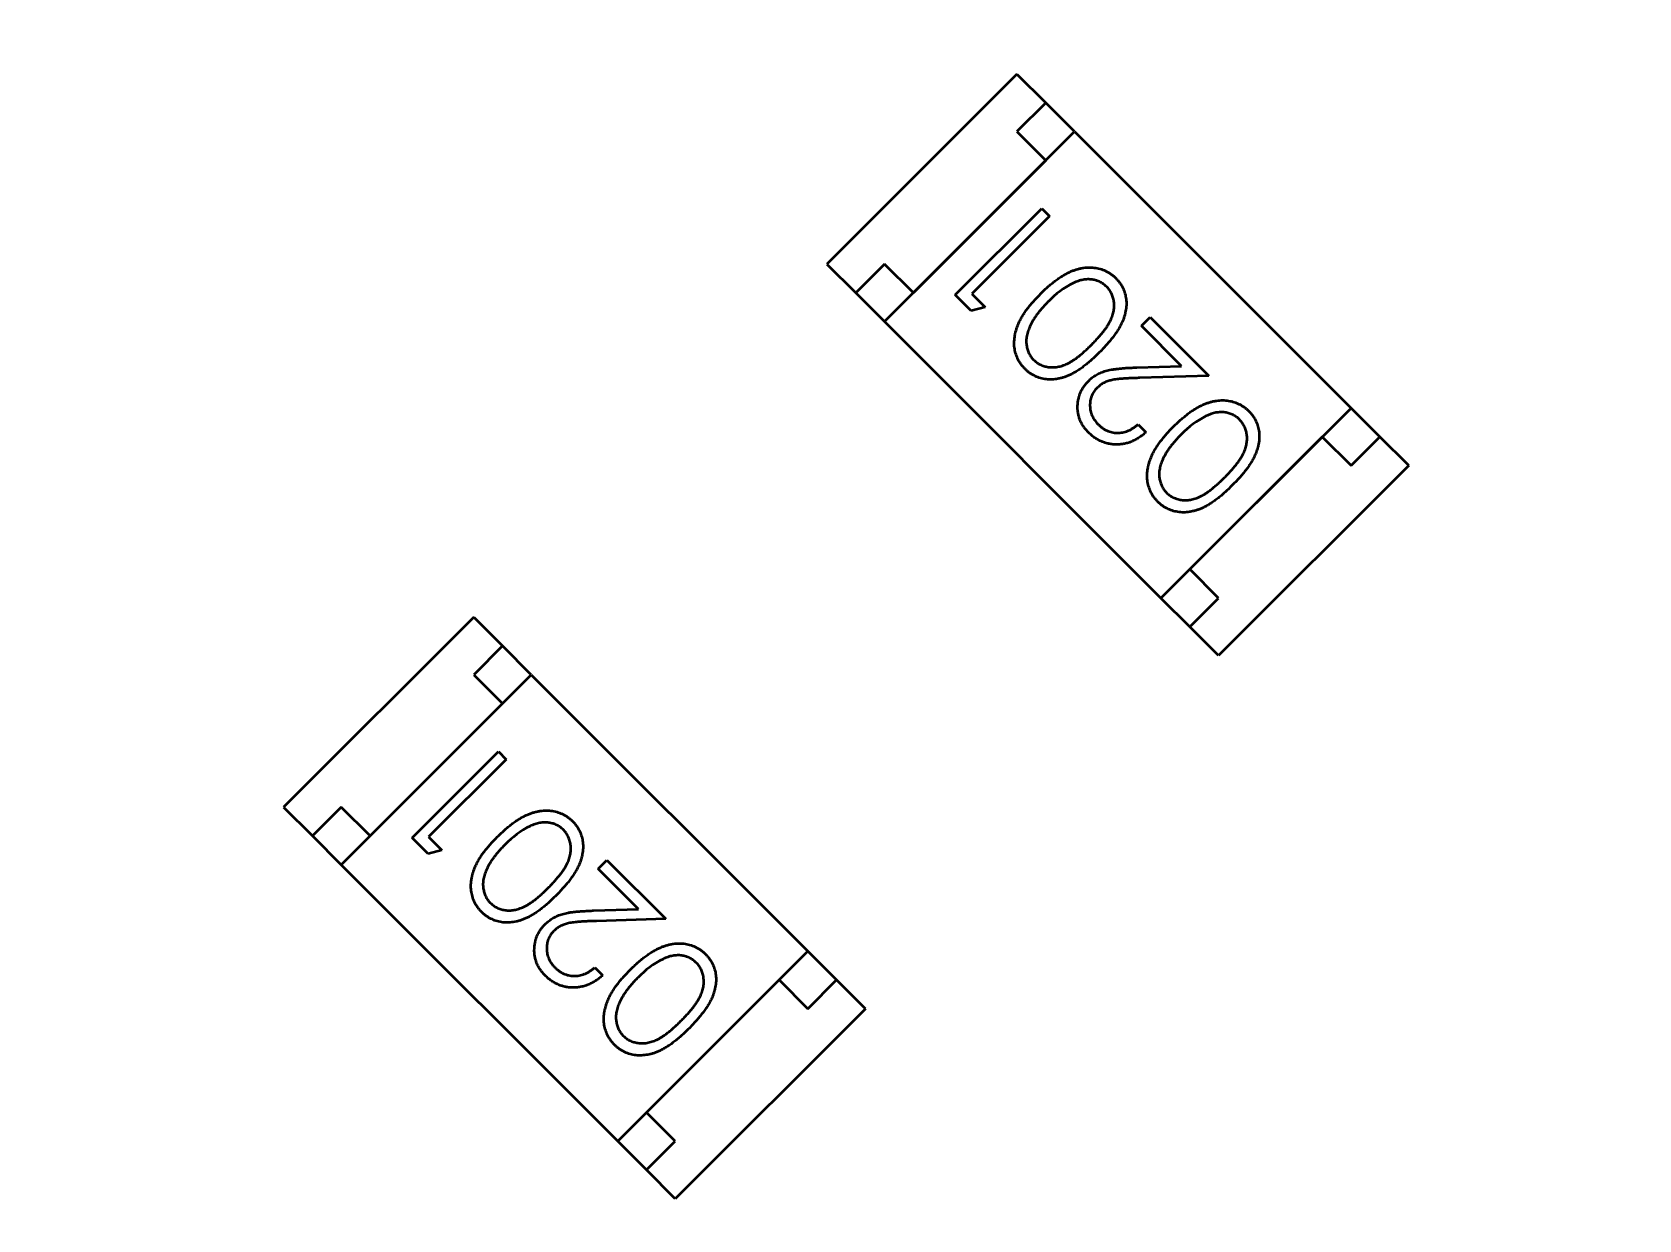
# Model space of a CAD drawing. Header units: millimetres. Extents: x 71 to 428, y 120 to 295.
# Drawn here: x 370.059 to 372.031, y 214.265 to 215.723 of the extents above; entities that cross this region are included whole.
import ezdxf

# ---------------------------------------------------------------- set-up
doc = ezdxf.new("R2010")
doc.units = ezdxf.units.MM
doc.header["$LTSCALE"] = 0.75
doc.layers.add('Visible', color=7, linetype='Continuous', lineweight=50)

msp = doc.modelspace()

# ---------------------------------------------------------------- linework, layer by layer
at = {"layer": 'Visible'}
for p, q in [((371.2676, 215.6717), (371.0343, 215.4384)), ((371.2676, 215.6717), (371.303, 215.6364)), ((371.303, 215.6364), (371.2676, 215.601)), ((371.3384, 215.601), (371.303, 215.6364)), ((371.105, 215.3677), (371.3384, 215.601)), ((371.2676, 215.601), (371.303, 215.5657)), ((371.3384, 215.601), (371.6778, 215.2616)), ((371.303, 215.5657), (371.1404, 215.403)), ((371.1919, 215.4006), (371.298, 215.5067)), ((371.3075, 215.4971), (371.2123, 215.4019)), ((371.298, 215.5067), (371.3075, 215.4971)), ((371.0343, 215.4384), (371.0697, 215.403)), ((371.105, 215.4384), (371.0697, 215.403)), ((371.1404, 215.403), (371.105, 215.4384)), ((371.0697, 215.403), (371.105, 215.3677)), ((371.2115, 215.381), (371.1919, 215.4006)), ((371.2123, 215.4019), (371.2286, 215.3856)), ((371.2286, 215.3856), (371.2115, 215.381)), ((371.4204, 215.3625), (371.4312, 215.3734)), ((371.4312, 215.3734), (371.5033, 215.3013)), ((371.105, 215.3677), (371.4444, 215.0283)), ((371.4697, 215.3132), (371.4204, 215.3625)), ((371.4149, 215.3114), (371.4697, 215.3132)), ((371.5033, 215.3013), (371.4183, 215.2986)), ((371.4444, 215.0283), (371.6778, 215.2616)), ((371.7131, 215.2263), (371.6778, 215.2616)), ((371.4163, 215.2415), (371.4258, 215.232)), ((371.6424, 215.2263), (371.4798, 215.0636)), ((371.6424, 215.2263), (371.6778, 215.1909)), ((371.6778, 215.1909), (371.7131, 215.2263)), ((371.7485, 215.1909), (371.7131, 215.2263)), ((371.7485, 215.1909), (371.5151, 214.9576)), ((371.5151, 215.0283), (371.4798, 215.0636)), ((371.4444, 215.0283), (371.4798, 214.9929)), ((371.4798, 214.9929), (371.5151, 215.0283)), ((370.6007, 215.0048), (370.3674, 214.7715)), ((370.6007, 215.0048), (370.6361, 214.9695)), ((371.5151, 214.9576), (371.4798, 214.9929)), ((370.6361, 214.9695), (370.6007, 214.9341)), ((370.6714, 214.9341), (370.6361, 214.9695)), ((370.4381, 214.7008), (370.6714, 214.9341)), ((370.6007, 214.9341), (370.6361, 214.8988)), ((370.6714, 214.9341), (371.0108, 214.5947)), ((370.6361, 214.8988), (370.4734, 214.7361)), ((370.525, 214.7337), (370.6311, 214.8397)), ((370.6406, 214.8302), (370.5454, 214.735)), ((370.6311, 214.8397), (370.6406, 214.8302)), ((370.3674, 214.7715), (370.4027, 214.7361)), ((370.4381, 214.7715), (370.4027, 214.7361)), ((370.4734, 214.7361), (370.4381, 214.7715)), ((370.4027, 214.7361), (370.4381, 214.7008)), ((370.5446, 214.714), (370.525, 214.7337)), ((370.5454, 214.735), (370.5617, 214.7187)), ((370.5617, 214.7187), (370.5446, 214.714)), ((370.7534, 214.6956), (370.7643, 214.7065)), ((370.7643, 214.7065), (370.8364, 214.6344)), ((370.4381, 214.7008), (370.7775, 214.3613)), ((370.8028, 214.6462), (370.7534, 214.6956)), ((370.7479, 214.6444), (370.8028, 214.6462)), ((370.8364, 214.6344), (370.7514, 214.6316)), ((370.7775, 214.3613), (371.0108, 214.5947)), ((371.0462, 214.5593), (371.0108, 214.5947)), ((370.7494, 214.5746), (370.7589, 214.565)), ((370.9755, 214.5593), (370.8128, 214.3967)), ((370.9755, 214.5593), (371.0108, 214.524)), ((371.0108, 214.524), (371.0462, 214.5593)), ((371.0815, 214.524), (371.0462, 214.5593)), ((371.0815, 214.524), (370.8482, 214.2906)), ((370.8482, 214.3613), (370.8128, 214.3967)), ((370.7775, 214.3613), (370.8128, 214.326)), ((370.8128, 214.326), (370.8482, 214.3613)), ((370.8482, 214.2906), (370.8128, 214.326))]:
    msp.add_line(p, q, dxfattribs=at)
at = {"layer": 'Visible', "extrusion": (0, 0, -1)}
msp.add_circle((-354.8964, 204.496), 47.93, dxfattribs=at)
at = {"layer": 'Visible'}
for centre in [(371.3867, 215.3156), (371.5499, 215.1524), (370.7198, 214.6487), (370.883, 214.4855)]:
    msp.add_arc(centre, 0.1113, 116.6443, 136.3671, dxfattribs=at)
for points, knots in [([(371.2967, 215.402), (371.2983, 215.4036), (371.3015, 215.4067), (371.3063, 215.4111), (371.3111, 215.4151), (371.3157, 215.4187), (371.3202, 215.4219), (371.3247, 215.4247), (371.329, 215.4271), (371.3332, 215.4291), (371.3373, 215.4307), (371.3414, 215.432), (371.3454, 215.4331), (371.3493, 215.4338), (371.3532, 215.4343), (371.3569, 215.4344), (371.3607, 215.4342), (371.3643, 215.4338), (371.3678, 215.4331), (371.3713, 215.4321), (371.3745, 215.4309), (371.3777, 215.4294), (371.3807, 215.4277), (371.3836, 215.4257), (371.3864, 215.4236), (371.3881, 215.4219), (371.389, 215.4211)], [0, 0, 0, 0, 0.065063, 0.126773, 0.185516, 0.240765, 0.29298, 0.34225, 0.388919, 0.432776, 0.474628, 0.514775, 0.553606, 0.591426, 0.628028, 0.663804, 0.698984, 0.733591, 0.767628, 0.801208, 0.834264, 0.866981, 0.89972, 0.932702, 0.966176, 1, 1, 1, 1]), ([(371.3778, 215.4105), (371.3766, 215.4117), (371.3741, 215.4139), (371.3698, 215.4164), (371.365, 215.4183), (371.3608, 215.4193), (371.3572, 215.4197), (371.3544, 215.4197), (371.3516, 215.4195), (371.3487, 215.4191), (371.3458, 215.4185), (371.3428, 215.4176), (371.3398, 215.4165), (371.3378, 215.4155), (371.3368, 215.4151)], [0, 0, 0, 0, 0.112813, 0.225394, 0.339595, 0.459675, 0.521735, 0.583926, 0.648174, 0.713881, 0.781004, 0.851451, 0.924051, 1, 1, 1, 1]), ([(371.389, 215.4211), (371.3898, 215.4202), (371.3914, 215.4186), (371.3936, 215.4158), (371.3955, 215.413), (371.3972, 215.41), (371.3986, 215.407), (371.3998, 215.4038), (371.4007, 215.4004), (371.4014, 215.397), (371.4018, 215.3935), (371.402, 215.3899), (371.4018, 215.3862), (371.4013, 215.3825), (371.4006, 215.3787), (371.3996, 215.3748), (371.3983, 215.3708), (371.3966, 215.3668), (371.3946, 215.3627), (371.3923, 215.3584), (371.3894, 215.354), (371.3861, 215.3495), (371.3824, 215.3448), (371.3782, 215.3399), (371.3737, 215.3349), (371.3704, 215.3316), (371.3687, 215.3299)], [0, 0, 0, 0, 0.033787, 0.066622, 0.099285, 0.131361, 0.163585, 0.196104, 0.228902, 0.262158, 0.295991, 0.330218, 0.36506, 0.400951, 0.43762, 0.475708, 0.515381, 0.556414, 0.599765, 0.646424, 0.696431, 0.749782, 0.806573, 0.867436, 0.931887, 1, 1, 1, 1]), ([(371.2775, 215.3096), (371.2767, 215.3104), (371.275, 215.3122), (371.2728, 215.3149), (371.2709, 215.3178), (371.2692, 215.3208), (371.2677, 215.324), (371.2665, 215.3272), (371.2655, 215.3306), (371.2648, 215.3341), (371.2643, 215.3377), (371.2642, 215.3415), (371.2644, 215.3452), (371.2648, 215.3491), (371.2655, 215.353), (371.2665, 215.357), (371.2679, 215.3611), (371.2695, 215.3653), (371.2715, 215.3695), (371.2739, 215.3739), (371.2767, 215.3783), (371.2799, 215.3829), (371.2835, 215.3875), (371.2875, 215.3923), (371.2919, 215.3971), (371.2951, 215.4003), (371.2967, 215.402)], [0, 0, 0, 0, 0.033788, 0.067194, 0.099862, 0.132567, 0.165151, 0.197913, 0.231319, 0.265083, 0.299255, 0.334399, 0.369943, 0.406284, 0.444064, 0.482998, 0.523354, 0.565537, 0.609613, 0.656391, 0.705885, 0.758325, 0.813832, 0.872795, 0.934722, 1, 1, 1, 1]), ([(371.3061, 215.3924), (371.3049, 215.3911), (371.3024, 215.3886), (371.2989, 215.3848), (371.2958, 215.381), (371.2928, 215.3774), (371.2902, 215.3737), (371.2878, 215.3702), (371.2858, 215.3667), (371.2841, 215.3633), (371.2826, 215.3599), (371.2814, 215.3567), (371.2804, 215.3535), (371.2796, 215.3504), (371.2792, 215.3473), (371.279, 215.3444), (371.279, 215.3415), (371.2794, 215.3379), (371.2804, 215.3336), (371.2822, 215.3288), (371.2847, 215.3244), (371.2869, 215.322), (371.288, 215.3208)], [0, 0, 0, 0, 0.065681, 0.128486, 0.188175, 0.245106, 0.299448, 0.350823, 0.399942, 0.446672, 0.491255, 0.533376, 0.573853, 0.612526, 0.649597, 0.685532, 0.720106, 0.753838, 0.818925, 0.880493, 0.940311, 1, 1, 1, 1]), ([(371.3592, 215.3394), (371.3606, 215.3408), (371.3633, 215.3436), (371.3671, 215.3478), (371.3706, 215.3517), (371.3738, 215.3555), (371.3765, 215.3592), (371.3789, 215.3627), (371.3809, 215.366), (371.3825, 215.3692), (371.3838, 215.3722), (371.3849, 215.3752), (371.3858, 215.3782), (371.3864, 215.3811), (371.3868, 215.384), (371.387, 215.3869), (371.3869, 215.3897), (371.3865, 215.3933), (371.3855, 215.3977), (371.3836, 215.4025), (371.3811, 215.4069), (371.3789, 215.4093), (371.3778, 215.4105)], [0, 0, 0, 0, 0.072951, 0.141584, 0.205926, 0.265301, 0.320597, 0.371817, 0.41879, 0.461699, 0.502134, 0.540804, 0.578181, 0.614297, 0.649678, 0.684299, 0.718359, 0.752081, 0.817652, 0.879722, 0.939966, 1, 1, 1, 1]), ([(371.288, 215.3208), (371.2893, 215.3197), (371.2917, 215.3174), (371.2961, 215.3149), (371.3009, 215.313), (371.3052, 215.3121), (371.3088, 215.3116), (371.3117, 215.3116), (371.3145, 215.3117), (371.3174, 215.3122), (371.3203, 215.3128), (371.3233, 215.3136), (371.3263, 215.3147), (371.3294, 215.316), (371.3325, 215.3177), (371.3358, 215.3197), (371.3394, 215.322), (371.343, 215.3248), (371.3468, 215.3279), (371.3508, 215.3314), (371.355, 215.3352), (371.3578, 215.338), (371.3592, 215.3394)], [0, 0, 0, 0, 0.060387, 0.120883, 0.182755, 0.247811, 0.281299, 0.315088, 0.349702, 0.384857, 0.420966, 0.458511, 0.497175, 0.537602, 0.580503, 0.627468, 0.678388, 0.733983, 0.793747, 0.857714, 0.926698, 1, 1, 1, 1]), ([(371.3687, 215.3299), (371.367, 215.3282), (371.3637, 215.3249), (371.3587, 215.3204), (371.3538, 215.3162), (371.3491, 215.3125), (371.3446, 215.3091), (371.3402, 215.3063), (371.336, 215.3039), (371.3319, 215.3019), (371.3279, 215.3003), (371.324, 215.2989), (371.3201, 215.298), (371.3163, 215.2972), (371.3126, 215.2968), (371.3089, 215.2966), (371.3053, 215.2967), (371.3017, 215.2971), (371.2983, 215.2979), (371.2949, 215.2988), (371.2917, 215.3), (371.2886, 215.3014), (371.2856, 215.3031), (371.2827, 215.305), (371.28, 215.3071), (371.2783, 215.3088), (371.2775, 215.3096)], [0, 0, 0, 0, 0.068595, 0.133246, 0.194313, 0.251279, 0.304513, 0.354235, 0.400481, 0.443411, 0.484015, 0.523252, 0.561042, 0.5979, 0.633518, 0.668314, 0.702496, 0.736685, 0.770293, 0.803437, 0.835913, 0.86846, 0.900847, 0.933467, 0.966258, 1, 1, 1, 1]), ([(371.3559, 215.2312), (371.3547, 215.2324), (371.3525, 215.2347), (371.3496, 215.2385), (371.3472, 215.2424), (371.3452, 215.2464), (371.3437, 215.2506), (371.3427, 215.2549), (371.3421, 215.2593), (371.342, 215.2638), (371.3423, 215.2682), (371.3431, 215.2725), (371.3441, 215.2767), (371.3456, 215.2807), (371.3475, 215.2845), (371.3497, 215.2881), (371.3523, 215.2916), (371.3543, 215.2937), (371.3554, 215.2948)], [0, 0, 0, 0, 0.069475, 0.136517, 0.200789, 0.26383, 0.325735, 0.387291, 0.449509, 0.512968, 0.576275, 0.63758, 0.697903, 0.757172, 0.816599, 0.876653, 0.93729, 1, 1, 1, 1]), ([(371.3554, 215.2948), (371.3569, 215.2962), (371.3599, 215.299), (371.3651, 215.3025), (371.3706, 215.3053), (371.3756, 215.307), (371.38, 215.308), (371.3837, 215.3088), (371.3878, 215.3094), (371.3924, 215.31), (371.3974, 215.3105), (371.4028, 215.3109), (371.4087, 215.3112), (371.4128, 215.3113), (371.4149, 215.3114)], [0, 0, 0, 0, 0.098702, 0.195672, 0.292422, 0.391343, 0.444462, 0.504229, 0.570352, 0.642546, 0.722288, 0.807921, 0.90047, 1, 1, 1, 1]), ([(371.4183, 215.2986), (371.4162, 215.2985), (371.4123, 215.2984), (371.4067, 215.2982), (371.4015, 215.2979), (371.3968, 215.2976), (371.3926, 215.2972), (371.3889, 215.2968), (371.3856, 215.2962), (371.382, 215.2954), (371.3779, 215.2942), (371.3734, 215.2921), (371.3693, 215.2894), (371.3669, 215.2872), (371.3657, 215.2861)], [0, 0, 0, 0, 0.110803, 0.212829, 0.306101, 0.390647, 0.466924, 0.534481, 0.593587, 0.644557, 0.7362, 0.825024, 0.911986, 1, 1, 1, 1]), ([(371.3657, 215.2861), (371.365, 215.2854), (371.3636, 215.2839), (371.3619, 215.2815), (371.3604, 215.279), (371.3591, 215.2763), (371.3582, 215.2735), (371.3576, 215.2705), (371.3573, 215.2675), (371.3572, 215.2643), (371.3574, 215.2611), (371.3579, 215.258), (371.3587, 215.255), (371.3599, 215.2521), (371.3613, 215.2493), (371.363, 215.2466), (371.3649, 215.244), (371.3665, 215.2424), (371.3672, 215.2416)], [0, 0, 0, 0, 0.061965, 0.122122, 0.180988, 0.239933, 0.299906, 0.359989, 0.421776, 0.486576, 0.551535, 0.615018, 0.677259, 0.73973, 0.80305, 0.866495, 0.931973, 1, 1, 1, 1]), ([(371.4598, 215.2388), (371.4615, 215.2404), (371.4647, 215.2435), (371.4695, 215.248), (371.4743, 215.2519), (371.4789, 215.2556), (371.4834, 215.2587), (371.4878, 215.2615), (371.4921, 215.2639), (371.4964, 215.2659), (371.5005, 215.2675), (371.5046, 215.2688), (371.5085, 215.2699), (371.5125, 215.2706), (371.5163, 215.2711), (371.5201, 215.2712), (371.5238, 215.2711), (371.5275, 215.2706), (371.531, 215.2699), (371.5344, 215.2689), (371.5377, 215.2677), (371.5409, 215.2662), (371.5439, 215.2645), (371.5468, 215.2626), (371.5496, 215.2604), (371.5513, 215.2587), (371.5522, 215.2579)], [0, 0, 0, 0, 0.065063, 0.126773, 0.185516, 0.240765, 0.29298, 0.34225, 0.388919, 0.432776, 0.474628, 0.514775, 0.553606, 0.591426, 0.628028, 0.663804, 0.698984, 0.733591, 0.767628, 0.801208, 0.834264, 0.866981, 0.89972, 0.932702, 0.966176, 1, 1, 1, 1]), ([(371.541, 215.2474), (371.5397, 215.2485), (371.5373, 215.2507), (371.5329, 215.2532), (371.5282, 215.2551), (371.5239, 215.2561), (371.5204, 215.2565), (371.5176, 215.2566), (371.5148, 215.2563), (371.5119, 215.256), (371.509, 215.2553), (371.506, 215.2544), (371.503, 215.2533), (371.501, 215.2524), (371.5, 215.2519)], [0, 0, 0, 0, 0.112813, 0.225394, 0.339595, 0.459675, 0.521735, 0.583926, 0.648174, 0.713881, 0.781004, 0.851451, 0.924051, 1, 1, 1, 1]), ([(371.5522, 215.2579), (371.553, 215.2571), (371.5546, 215.2554), (371.5568, 215.2527), (371.5587, 215.2498), (371.5603, 215.2469), (371.5618, 215.2438), (371.563, 215.2406), (371.5639, 215.2373), (371.5646, 215.2338), (371.565, 215.2303), (371.5652, 215.2267), (371.565, 215.223), (371.5645, 215.2193), (371.5638, 215.2155), (371.5628, 215.2116), (371.5615, 215.2077), (371.5598, 215.2036), (371.5578, 215.1995), (371.5554, 215.1952), (371.5525, 215.1908), (371.5493, 215.1863), (371.5456, 215.1816), (371.5414, 215.1767), (371.5369, 215.1717), (371.5336, 215.1684), (371.5319, 215.1667)], [0, 0, 0, 0, 0.033787, 0.066622, 0.099285, 0.131361, 0.163585, 0.196104, 0.228902, 0.262158, 0.295991, 0.330218, 0.36506, 0.400951, 0.43762, 0.475708, 0.515381, 0.556414, 0.599765, 0.646424, 0.696431, 0.749782, 0.806573, 0.867436, 0.931887, 1, 1, 1, 1]), ([(371.3672, 215.2416), (371.3681, 215.2408), (371.3698, 215.2392), (371.3724, 215.2371), (371.3752, 215.2353), (371.3781, 215.2339), (371.3811, 215.2327), (371.3842, 215.2318), (371.3873, 215.2313), (371.3906, 215.2311), (371.3939, 215.2311), (371.3971, 215.2316), (371.4004, 215.2324), (371.4036, 215.2335), (371.4069, 215.235), (371.41, 215.2368), (371.4132, 215.239), (371.4153, 215.2406), (371.4163, 215.2415)], [0, 0, 0, 0, 0.064439, 0.126547, 0.186887, 0.245878, 0.304041, 0.362191, 0.420976, 0.48066, 0.5406, 0.600689, 0.661936, 0.724443, 0.789038, 0.856314, 0.926352, 1, 1, 1, 1]), ([(371.4407, 215.1464), (371.4398, 215.1473), (371.4382, 215.149), (371.436, 215.1517), (371.434, 215.1546), (371.4323, 215.1576), (371.4309, 215.1608), (371.4297, 215.1641), (371.4287, 215.1674), (371.428, 215.171), (371.4275, 215.1746), (371.4274, 215.1783), (371.4275, 215.1821), (371.428, 215.1859), (371.4287, 215.1898), (371.4297, 215.1938), (371.4311, 215.1979), (371.4327, 215.2021), (371.4347, 215.2063), (371.437, 215.2107), (371.4399, 215.2151), (371.443, 215.2197), (371.4467, 215.2243), (371.4507, 215.2291), (371.4551, 215.234), (371.4582, 215.2372), (371.4598, 215.2388)], [0, 0, 0, 0, 0.033788, 0.067194, 0.099862, 0.132567, 0.165151, 0.197913, 0.231319, 0.265083, 0.299255, 0.334399, 0.369943, 0.406284, 0.444064, 0.482998, 0.523354, 0.565537, 0.609613, 0.656391, 0.705885, 0.758325, 0.813832, 0.872795, 0.934722, 1, 1, 1, 1]), ([(371.5224, 215.1762), (371.5238, 215.1776), (371.5265, 215.1804), (371.5303, 215.1846), (371.5338, 215.1886), (371.5369, 215.1923), (371.5396, 215.196), (371.542, 215.1995), (371.5441, 215.2028), (371.5457, 215.206), (371.547, 215.2091), (371.5481, 215.2121), (371.549, 215.215), (371.5496, 215.2179), (371.55, 215.2208), (371.5502, 215.2237), (371.5501, 215.2265), (371.5497, 215.2301), (371.5487, 215.2345), (371.5468, 215.2393), (371.5443, 215.2437), (371.5421, 215.2461), (371.541, 215.2474)], [0, 0, 0, 0, 0.072951, 0.141584, 0.205926, 0.265301, 0.320597, 0.371817, 0.41879, 0.461699, 0.502134, 0.540804, 0.578181, 0.614297, 0.649678, 0.684299, 0.718359, 0.752081, 0.817652, 0.879722, 0.939966, 1, 1, 1, 1]), ([(371.4258, 215.232), (371.4245, 215.2308), (371.4219, 215.2284), (371.4177, 215.2254), (371.4134, 215.2227), (371.409, 215.2206), (371.4045, 215.2189), (371.3998, 215.2177), (371.395, 215.217), (371.3901, 215.2168), (371.3853, 215.2169), (371.3806, 215.2176), (371.376, 215.2187), (371.3716, 215.2203), (371.3674, 215.2224), (371.3633, 215.2248), (371.3595, 215.2278), (371.3571, 215.23), (371.3559, 215.2312)], [0, 0, 0, 0, 0.068791, 0.135103, 0.198979, 0.261904, 0.323495, 0.385195, 0.446969, 0.509765, 0.572251, 0.633405, 0.693251, 0.752583, 0.812579, 0.873275, 0.93555, 1, 1, 1, 1]), ([(371.4693, 215.2293), (371.4681, 215.228), (371.4656, 215.2254), (371.4621, 215.2217), (371.4589, 215.2179), (371.456, 215.2142), (371.4534, 215.2106), (371.451, 215.207), (371.449, 215.2035), (371.4472, 215.2001), (371.4458, 215.1968), (371.4445, 215.1935), (371.4435, 215.1903), (371.4428, 215.1872), (371.4423, 215.1842), (371.4422, 215.1812), (371.4422, 215.1783), (371.4426, 215.1747), (371.4436, 215.1704), (371.4454, 215.1656), (371.4479, 215.1613), (371.4501, 215.1588), (371.4512, 215.1576)], [0, 0, 0, 0, 0.065681, 0.128486, 0.188175, 0.245106, 0.299448, 0.350823, 0.399942, 0.446672, 0.491255, 0.533376, 0.573853, 0.612526, 0.649597, 0.685532, 0.720106, 0.753838, 0.818925, 0.880493, 0.940311, 1, 1, 1, 1]), ([(371.4512, 215.1576), (371.4525, 215.1565), (371.4549, 215.1543), (371.4593, 215.1517), (371.4641, 215.1499), (371.4684, 215.1489), (371.472, 215.1484), (371.4748, 215.1484), (371.4777, 215.1486), (371.4806, 215.149), (371.4835, 215.1496), (371.4864, 215.1504), (371.4895, 215.1515), (371.4925, 215.1529), (371.4957, 215.1545), (371.499, 215.1565), (371.5025, 215.1589), (371.5062, 215.1616), (371.51, 215.1647), (371.514, 215.1682), (371.5182, 215.172), (371.5209, 215.1748), (371.5224, 215.1762)], [0, 0, 0, 0, 0.060387, 0.120883, 0.182755, 0.247811, 0.281299, 0.315088, 0.349702, 0.384857, 0.420966, 0.458511, 0.497175, 0.537602, 0.580503, 0.627468, 0.678388, 0.733983, 0.793747, 0.857714, 0.926698, 1, 1, 1, 1]), ([(371.5319, 215.1667), (371.5302, 215.1651), (371.5269, 215.1618), (371.5219, 215.1572), (371.517, 215.153), (371.5123, 215.1493), (371.5078, 215.146), (371.5034, 215.1431), (371.4991, 215.1407), (371.495, 215.1387), (371.4911, 215.1371), (371.4871, 215.1358), (371.4833, 215.1348), (371.4795, 215.134), (371.4758, 215.1336), (371.4721, 215.1334), (371.4685, 215.1336), (371.4649, 215.134), (371.4614, 215.1347), (371.4581, 215.1356), (371.4549, 215.1368), (371.4518, 215.1382), (371.4488, 215.1399), (371.4459, 215.1418), (371.4432, 215.144), (371.4415, 215.1456), (371.4407, 215.1464)], [0, 0, 0, 0, 0.068595, 0.133246, 0.194313, 0.251279, 0.304513, 0.354235, 0.400481, 0.443411, 0.484015, 0.523252, 0.561042, 0.5979, 0.633518, 0.668314, 0.702496, 0.736685, 0.770293, 0.803437, 0.835913, 0.86846, 0.900847, 0.933467, 0.966258, 1, 1, 1, 1]), ([(370.6297, 214.7351), (370.6314, 214.7367), (370.6346, 214.7398), (370.6394, 214.7442), (370.6442, 214.7482), (370.6488, 214.7518), (370.6533, 214.755), (370.6577, 214.7577), (370.662, 214.7602), (370.6663, 214.7621), (370.6704, 214.7637), (370.6744, 214.7651), (370.6784, 214.7661), (370.6824, 214.7669), (370.6862, 214.7673), (370.69, 214.7674), (370.6937, 214.7673), (370.6974, 214.7669), (370.7009, 214.7661), (370.7043, 214.7652), (370.7076, 214.7639), (370.7108, 214.7625), (370.7138, 214.7608), (370.7167, 214.7588), (370.7195, 214.7566), (370.7212, 214.755), (370.7221, 214.7542)], [0, 0, 0, 0, 0.065063, 0.126773, 0.185516, 0.240765, 0.29298, 0.34225, 0.388919, 0.432776, 0.474628, 0.514775, 0.553606, 0.591426, 0.628028, 0.663804, 0.698984, 0.733591, 0.767628, 0.801208, 0.834264, 0.866981, 0.89972, 0.932702, 0.966176, 1, 1, 1, 1]), ([(370.7109, 214.7436), (370.7096, 214.7447), (370.7072, 214.747), (370.7028, 214.7495), (370.6981, 214.7514), (370.6938, 214.7523), (370.6903, 214.7527), (370.6875, 214.7528), (370.6847, 214.7526), (370.6818, 214.7522), (370.6789, 214.7516), (370.6759, 214.7507), (370.6729, 214.7495), (370.6709, 214.7486), (370.6699, 214.7481)], [0, 0, 0, 0, 0.112813, 0.225394, 0.339595, 0.459675, 0.521735, 0.583926, 0.648174, 0.713881, 0.781004, 0.851451, 0.924051, 1, 1, 1, 1]), ([(370.6922, 214.6725), (370.6937, 214.6739), (370.6964, 214.6766), (370.7002, 214.6808), (370.7037, 214.6848), (370.7068, 214.6886), (370.7095, 214.6922), (370.7119, 214.6957), (370.7139, 214.699), (370.7156, 214.7022), (370.7169, 214.7053), (370.718, 214.7083), (370.7189, 214.7113), (370.7195, 214.7142), (370.7199, 214.7171), (370.7201, 214.7199), (370.72, 214.7228), (370.7196, 214.7264), (370.7186, 214.7307), (370.7167, 214.7356), (370.7142, 214.7399), (370.712, 214.7424), (370.7109, 214.7436)], [0, 0, 0, 0, 0.072951, 0.141584, 0.205926, 0.265301, 0.320597, 0.371817, 0.41879, 0.461699, 0.502134, 0.540804, 0.578181, 0.614297, 0.649678, 0.684299, 0.718359, 0.752081, 0.817652, 0.879722, 0.939966, 1, 1, 1, 1]), ([(370.7221, 214.7542), (370.7229, 214.7533), (370.7245, 214.7516), (370.7267, 214.7489), (370.7286, 214.7461), (370.7302, 214.7431), (370.7317, 214.74), (370.7328, 214.7368), (370.7338, 214.7335), (370.7345, 214.7301), (370.7349, 214.7266), (370.7351, 214.723), (370.7349, 214.7193), (370.7344, 214.7155), (370.7337, 214.7117), (370.7327, 214.7079), (370.7313, 214.7039), (370.7297, 214.6999), (370.7277, 214.6958), (370.7253, 214.6915), (370.7224, 214.6871), (370.7191, 214.6825), (370.7155, 214.6778), (370.7113, 214.673), (370.7067, 214.668), (370.7035, 214.6647), (370.7018, 214.663)], [0, 0, 0, 0, 0.033787, 0.066622, 0.099285, 0.131361, 0.163585, 0.196104, 0.228902, 0.262158, 0.295991, 0.330218, 0.36506, 0.400951, 0.43762, 0.475708, 0.515381, 0.556414, 0.599765, 0.646424, 0.696431, 0.749782, 0.806573, 0.867436, 0.931887, 1, 1, 1, 1]), ([(370.6106, 214.6427), (370.6097, 214.6435), (370.6081, 214.6452), (370.6059, 214.648), (370.6039, 214.6509), (370.6022, 214.6539), (370.6007, 214.657), (370.5995, 214.6603), (370.5986, 214.6637), (370.5979, 214.6672), (370.5974, 214.6708), (370.5973, 214.6745), (370.5974, 214.6783), (370.5978, 214.6822), (370.5986, 214.6861), (370.5996, 214.6901), (370.601, 214.6941), (370.6026, 214.6983), (370.6046, 214.7026), (370.6069, 214.7069), (370.6097, 214.7114), (370.6129, 214.7159), (370.6165, 214.7206), (370.6206, 214.7254), (370.625, 214.7302), (370.6281, 214.7334), (370.6297, 214.7351)], [0, 0, 0, 0, 0.033788, 0.067194, 0.099862, 0.132567, 0.165151, 0.197913, 0.231319, 0.265083, 0.299255, 0.334399, 0.369943, 0.406284, 0.444064, 0.482998, 0.523354, 0.565537, 0.609613, 0.656391, 0.705885, 0.758325, 0.813832, 0.872795, 0.934722, 1, 1, 1, 1]), ([(370.6392, 214.7255), (370.638, 214.7242), (370.6355, 214.7217), (370.632, 214.7179), (370.6288, 214.7141), (370.6259, 214.7105), (370.6233, 214.7068), (370.6209, 214.7033), (370.6189, 214.6998), (370.6171, 214.6964), (370.6156, 214.693), (370.6144, 214.6897), (370.6134, 214.6865), (370.6127, 214.6834), (370.6122, 214.6804), (370.612, 214.6775), (370.6121, 214.6746), (370.6125, 214.6709), (370.6135, 214.6666), (370.6153, 214.6618), (370.6178, 214.6575), (370.62, 214.6551), (370.6211, 214.6539)], [0, 0, 0, 0, 0.065681, 0.128486, 0.188175, 0.245106, 0.299448, 0.350823, 0.399942, 0.446672, 0.491255, 0.533376, 0.573853, 0.612526, 0.649597, 0.685532, 0.720106, 0.753838, 0.818925, 0.880493, 0.940311, 1, 1, 1, 1]), ([(370.7018, 214.663), (370.7001, 214.6613), (370.6968, 214.658), (370.6917, 214.6534), (370.6869, 214.6493), (370.6822, 214.6455), (370.6777, 214.6422), (370.6732, 214.6394), (370.669, 214.637), (370.6649, 214.635), (370.6609, 214.6334), (370.657, 214.632), (370.6532, 214.631), (370.6494, 214.6303), (370.6456, 214.6298), (370.642, 214.6296), (370.6384, 214.6298), (370.6348, 214.6302), (370.6313, 214.6309), (370.628, 214.6319), (370.6247, 214.633), (370.6217, 214.6345), (370.6187, 214.6361), (370.6158, 214.6381), (370.6131, 214.6402), (370.6114, 214.6418), (370.6106, 214.6427)], [0, 0, 0, 0, 0.068595, 0.133246, 0.194313, 0.251279, 0.304513, 0.354235, 0.400481, 0.443411, 0.484015, 0.523252, 0.561042, 0.5979, 0.633518, 0.668314, 0.702496, 0.736685, 0.770293, 0.803437, 0.835913, 0.86846, 0.900847, 0.933467, 0.966258, 1, 1, 1, 1]), ([(370.6211, 214.6539), (370.6223, 214.6527), (370.6248, 214.6505), (370.6292, 214.6479), (370.634, 214.6461), (370.6383, 214.6451), (370.6419, 214.6447), (370.6447, 214.6446), (370.6476, 214.6448), (370.6504, 214.6452), (370.6534, 214.6458), (370.6563, 214.6467), (370.6593, 214.6478), (370.6624, 214.6491), (370.6656, 214.6507), (370.6689, 214.6528), (370.6724, 214.6551), (370.6761, 214.6579), (370.6799, 214.661), (370.6839, 214.6645), (370.688, 214.6683), (370.6908, 214.671), (370.6922, 214.6725)], [0, 0, 0, 0, 0.060387, 0.120883, 0.182755, 0.247811, 0.281299, 0.315088, 0.349702, 0.384857, 0.420966, 0.458511, 0.497175, 0.537602, 0.580503, 0.627468, 0.678388, 0.733983, 0.793747, 0.857714, 0.926698, 1, 1, 1, 1]), ([(370.6884, 214.6278), (370.69, 214.6293), (370.693, 214.6321), (370.6982, 214.6355), (370.7037, 214.6383), (370.7087, 214.6401), (370.713, 214.6411), (370.7167, 214.6419), (370.7209, 214.6425), (370.7255, 214.6431), (370.7305, 214.6435), (370.7359, 214.6439), (370.7418, 214.6442), (370.7458, 214.6444), (370.7479, 214.6444)], [0, 0, 0, 0, 0.098702, 0.195672, 0.292422, 0.391343, 0.444462, 0.504229, 0.570352, 0.642546, 0.722288, 0.807921, 0.90047, 1, 1, 1, 1]), ([(370.6889, 214.5643), (370.6878, 214.5655), (370.6856, 214.5678), (370.6827, 214.5716), (370.6802, 214.5755), (370.6782, 214.5795), (370.6768, 214.5837), (370.6758, 214.588), (370.6751, 214.5924), (370.6751, 214.5968), (370.6754, 214.6013), (370.6761, 214.6056), (370.6772, 214.6098), (370.6786, 214.6138), (370.6805, 214.6175), (370.6828, 214.6212), (370.6854, 214.6246), (370.6874, 214.6268), (370.6884, 214.6278)], [0, 0, 0, 0, 0.069475, 0.136517, 0.200789, 0.26383, 0.325735, 0.387291, 0.449509, 0.512968, 0.576275, 0.63758, 0.697903, 0.757172, 0.816599, 0.876653, 0.93729, 1, 1, 1, 1]), ([(370.7514, 214.6316), (370.7493, 214.6316), (370.7454, 214.6315), (370.7397, 214.6313), (370.7346, 214.631), (370.7299, 214.6307), (370.7257, 214.6302), (370.722, 214.6298), (370.7187, 214.6293), (370.7151, 214.6285), (370.711, 214.6272), (370.7065, 214.6251), (370.7024, 214.6225), (370.7, 214.6203), (370.6988, 214.6192)], [0, 0, 0, 0, 0.110803, 0.212829, 0.306101, 0.390647, 0.466924, 0.534481, 0.593587, 0.644557, 0.7362, 0.825024, 0.911986, 1, 1, 1, 1]), ([(370.6988, 214.6192), (370.6981, 214.6184), (370.6967, 214.617), (370.6949, 214.6145), (370.6934, 214.612), (370.6922, 214.6093), (370.6913, 214.6065), (370.6907, 214.6036), (370.6903, 214.6005), (370.6903, 214.5974), (370.6905, 214.5942), (370.691, 214.5911), (370.6918, 214.5881), (370.6929, 214.5852), (370.6943, 214.5823), (370.696, 214.5797), (370.698, 214.5771), (370.6995, 214.5755), (370.7003, 214.5747)], [0, 0, 0, 0, 0.061965, 0.122122, 0.180988, 0.239933, 0.299906, 0.359989, 0.421776, 0.486576, 0.551535, 0.615018, 0.677259, 0.73973, 0.80305, 0.866495, 0.931973, 1, 1, 1, 1]), ([(370.7929, 214.5719), (370.7946, 214.5735), (370.7978, 214.5766), (370.8026, 214.581), (370.8073, 214.585), (370.8119, 214.5886), (370.8165, 214.5918), (370.8209, 214.5946), (370.8252, 214.597), (370.8294, 214.5989), (370.8336, 214.6006), (370.8376, 214.6019), (370.8416, 214.6029), (370.8455, 214.6037), (370.8494, 214.6041), (370.8532, 214.6043), (370.8569, 214.6041), (370.8606, 214.6037), (370.8641, 214.6029), (370.8675, 214.602), (370.8708, 214.6008), (370.874, 214.5993), (370.877, 214.5976), (370.8799, 214.5956), (370.8827, 214.5935), (370.8844, 214.5918), (370.8852, 214.591)], [0, 0, 0, 0, 0.065063, 0.126773, 0.185516, 0.240765, 0.29298, 0.34225, 0.388919, 0.432776, 0.474628, 0.514775, 0.553606, 0.591426, 0.628028, 0.663804, 0.698984, 0.733591, 0.767628, 0.801208, 0.834264, 0.866981, 0.89972, 0.932702, 0.966176, 1, 1, 1, 1]), ([(370.874, 214.5804), (370.8728, 214.5816), (370.8704, 214.5838), (370.866, 214.5863), (370.8613, 214.5882), (370.857, 214.5892), (370.8534, 214.5896), (370.8507, 214.5896), (370.8478, 214.5894), (370.845, 214.589), (370.842, 214.5884), (370.8391, 214.5875), (370.8361, 214.5863), (370.8341, 214.5854), (370.8331, 214.585)], [0, 0, 0, 0, 0.112813, 0.225394, 0.339595, 0.459675, 0.521735, 0.583926, 0.648174, 0.713881, 0.781004, 0.851451, 0.924051, 1, 1, 1, 1]), ([(370.8852, 214.591), (370.8861, 214.5901), (370.8877, 214.5885), (370.8898, 214.5857), (370.8917, 214.5829), (370.8934, 214.5799), (370.8949, 214.5769), (370.896, 214.5736), (370.897, 214.5703), (370.8977, 214.5669), (370.8981, 214.5634), (370.8983, 214.5598), (370.8981, 214.5561), (370.8976, 214.5524), (370.8969, 214.5486), (370.8958, 214.5447), (370.8945, 214.5407), (370.8929, 214.5367), (370.8909, 214.5326), (370.8885, 214.5283), (370.8856, 214.5239), (370.8823, 214.5194), (370.8786, 214.5147), (370.8745, 214.5098), (370.8699, 214.5048), (370.8667, 214.5015), (370.865, 214.4998)], [0, 0, 0, 0, 0.033787, 0.066622, 0.099285, 0.131361, 0.163585, 0.196104, 0.228902, 0.262158, 0.295991, 0.330218, 0.36506, 0.400951, 0.43762, 0.475708, 0.515381, 0.556414, 0.599765, 0.646424, 0.696431, 0.749782, 0.806573, 0.867436, 0.931887, 1, 1, 1, 1]), ([(370.7589, 214.565), (370.7576, 214.5638), (370.755, 214.5615), (370.7508, 214.5584), (370.7465, 214.5558), (370.7421, 214.5537), (370.7375, 214.552), (370.7329, 214.5508), (370.7281, 214.5501), (370.7232, 214.5498), (370.7184, 214.55), (370.7136, 214.5507), (370.7091, 214.5518), (370.7047, 214.5534), (370.7005, 214.5554), (370.6964, 214.5579), (370.6925, 214.5608), (370.6901, 214.5631), (370.6889, 214.5643)], [0, 0, 0, 0, 0.068791, 0.135103, 0.198979, 0.261904, 0.323495, 0.385195, 0.446969, 0.509765, 0.572251, 0.633405, 0.693251, 0.752583, 0.812579, 0.873275, 0.93555, 1, 1, 1, 1]), ([(370.7003, 214.5747), (370.7012, 214.5739), (370.7028, 214.5723), (370.7055, 214.5702), (370.7083, 214.5684), (370.7112, 214.5669), (370.7142, 214.5658), (370.7172, 214.5649), (370.7204, 214.5644), (370.7237, 214.5641), (370.7269, 214.5642), (370.7302, 214.5647), (370.7335, 214.5655), (370.7367, 214.5666), (370.7399, 214.5681), (370.7431, 214.5699), (370.7463, 214.572), (370.7483, 214.5737), (370.7494, 214.5746)], [0, 0, 0, 0, 0.064439, 0.126547, 0.186887, 0.245878, 0.304041, 0.362191, 0.420976, 0.48066, 0.5406, 0.600689, 0.661936, 0.724443, 0.789038, 0.856314, 0.926352, 1, 1, 1, 1]), ([(370.7737, 214.4795), (370.7729, 214.4803), (370.7713, 214.482), (370.7691, 214.4848), (370.7671, 214.4877), (370.7654, 214.4907), (370.7639, 214.4938), (370.7627, 214.4971), (370.7617, 214.5005), (370.761, 214.504), (370.7606, 214.5076), (370.7604, 214.5113), (370.7606, 214.5151), (370.761, 214.519), (370.7618, 214.5229), (370.7628, 214.5269), (370.7642, 214.531), (370.7658, 214.5351), (370.7678, 214.5394), (370.7701, 214.5438), (370.7729, 214.5482), (370.7761, 214.5527), (370.7797, 214.5574), (370.7837, 214.5622), (370.7882, 214.567), (370.7913, 214.5702), (370.7929, 214.5719)], [0, 0, 0, 0, 0.033788, 0.067194, 0.099862, 0.132567, 0.165151, 0.197913, 0.231319, 0.265083, 0.299255, 0.334399, 0.369943, 0.406284, 0.444064, 0.482998, 0.523354, 0.565537, 0.609613, 0.656391, 0.705885, 0.758325, 0.813832, 0.872795, 0.934722, 1, 1, 1, 1]), ([(370.8554, 214.5093), (370.8568, 214.5107), (370.8596, 214.5135), (370.8634, 214.5176), (370.8669, 214.5216), (370.87, 214.5254), (370.8727, 214.5291), (370.8751, 214.5325), (370.8771, 214.5359), (370.8788, 214.539), (370.8801, 214.5421), (370.8812, 214.5451), (370.8821, 214.5481), (370.8827, 214.551), (370.8831, 214.5539), (370.8832, 214.5568), (370.8831, 214.5596), (370.8828, 214.5632), (370.8818, 214.5676), (370.8799, 214.5724), (370.8774, 214.5767), (370.8751, 214.5792), (370.874, 214.5804)], [0, 0, 0, 0, 0.072951, 0.141584, 0.205926, 0.265301, 0.320597, 0.371817, 0.41879, 0.461699, 0.502134, 0.540804, 0.578181, 0.614297, 0.649678, 0.684299, 0.718359, 0.752081, 0.817652, 0.879722, 0.939966, 1, 1, 1, 1]), ([(370.8024, 214.5623), (370.8011, 214.561), (370.7987, 214.5585), (370.7951, 214.5547), (370.792, 214.5509), (370.7891, 214.5473), (370.7865, 214.5436), (370.7841, 214.5401), (370.7821, 214.5366), (370.7803, 214.5332), (370.7788, 214.5298), (370.7776, 214.5266), (370.7766, 214.5234), (370.7759, 214.5203), (370.7754, 214.5172), (370.7752, 214.5143), (370.7753, 214.5114), (370.7757, 214.5078), (370.7767, 214.5035), (370.7784, 214.4986), (370.781, 214.4943), (370.7832, 214.4919), (370.7843, 214.4907)], [0, 0, 0, 0, 0.065681, 0.128486, 0.188175, 0.245106, 0.299448, 0.350823, 0.399942, 0.446672, 0.491255, 0.533376, 0.573853, 0.612526, 0.649597, 0.685532, 0.720106, 0.753838, 0.818925, 0.880493, 0.940311, 1, 1, 1, 1]), ([(370.7843, 214.4907), (370.7855, 214.4896), (370.788, 214.4873), (370.7923, 214.4847), (370.7972, 214.4829), (370.8015, 214.482), (370.8051, 214.4815), (370.8079, 214.4815), (370.8107, 214.4816), (370.8136, 214.482), (370.8165, 214.4827), (370.8195, 214.4835), (370.8225, 214.4846), (370.8256, 214.4859), (370.8288, 214.4876), (370.8321, 214.4896), (370.8356, 214.4919), (370.8392, 214.4947), (370.8431, 214.4978), (370.847, 214.5013), (370.8512, 214.5051), (370.854, 214.5079), (370.8554, 214.5093)], [0, 0, 0, 0, 0.060387, 0.120883, 0.182755, 0.247811, 0.281299, 0.315088, 0.349702, 0.384857, 0.420966, 0.458511, 0.497175, 0.537602, 0.580503, 0.627468, 0.678388, 0.733983, 0.793747, 0.857714, 0.926698, 1, 1, 1, 1]), ([(370.865, 214.4998), (370.8633, 214.4981), (370.86, 214.4948), (370.8549, 214.4902), (370.8501, 214.4861), (370.8454, 214.4824), (370.8408, 214.479), (370.8364, 214.4762), (370.8322, 214.4738), (370.8281, 214.4718), (370.8241, 214.4702), (370.8202, 214.4688), (370.8163, 214.4679), (370.8126, 214.4671), (370.8088, 214.4667), (370.8052, 214.4665), (370.8015, 214.4666), (370.798, 214.467), (370.7945, 214.4678), (370.7912, 214.4687), (370.7879, 214.4698), (370.7848, 214.4713), (370.7818, 214.473), (370.779, 214.4749), (370.7763, 214.477), (370.7746, 214.4787), (370.7737, 214.4795)], [0, 0, 0, 0, 0.068595, 0.133246, 0.194313, 0.251279, 0.304513, 0.354235, 0.400481, 0.443411, 0.484015, 0.523252, 0.561042, 0.5979, 0.633518, 0.668314, 0.702496, 0.736685, 0.770293, 0.803437, 0.835913, 0.86846, 0.900847, 0.933467, 0.966258, 1, 1, 1, 1])]:
    msp.add_open_spline(points, degree=3, knots=knots, dxfattribs=at)

doc.saveas('drawing.dxf')
